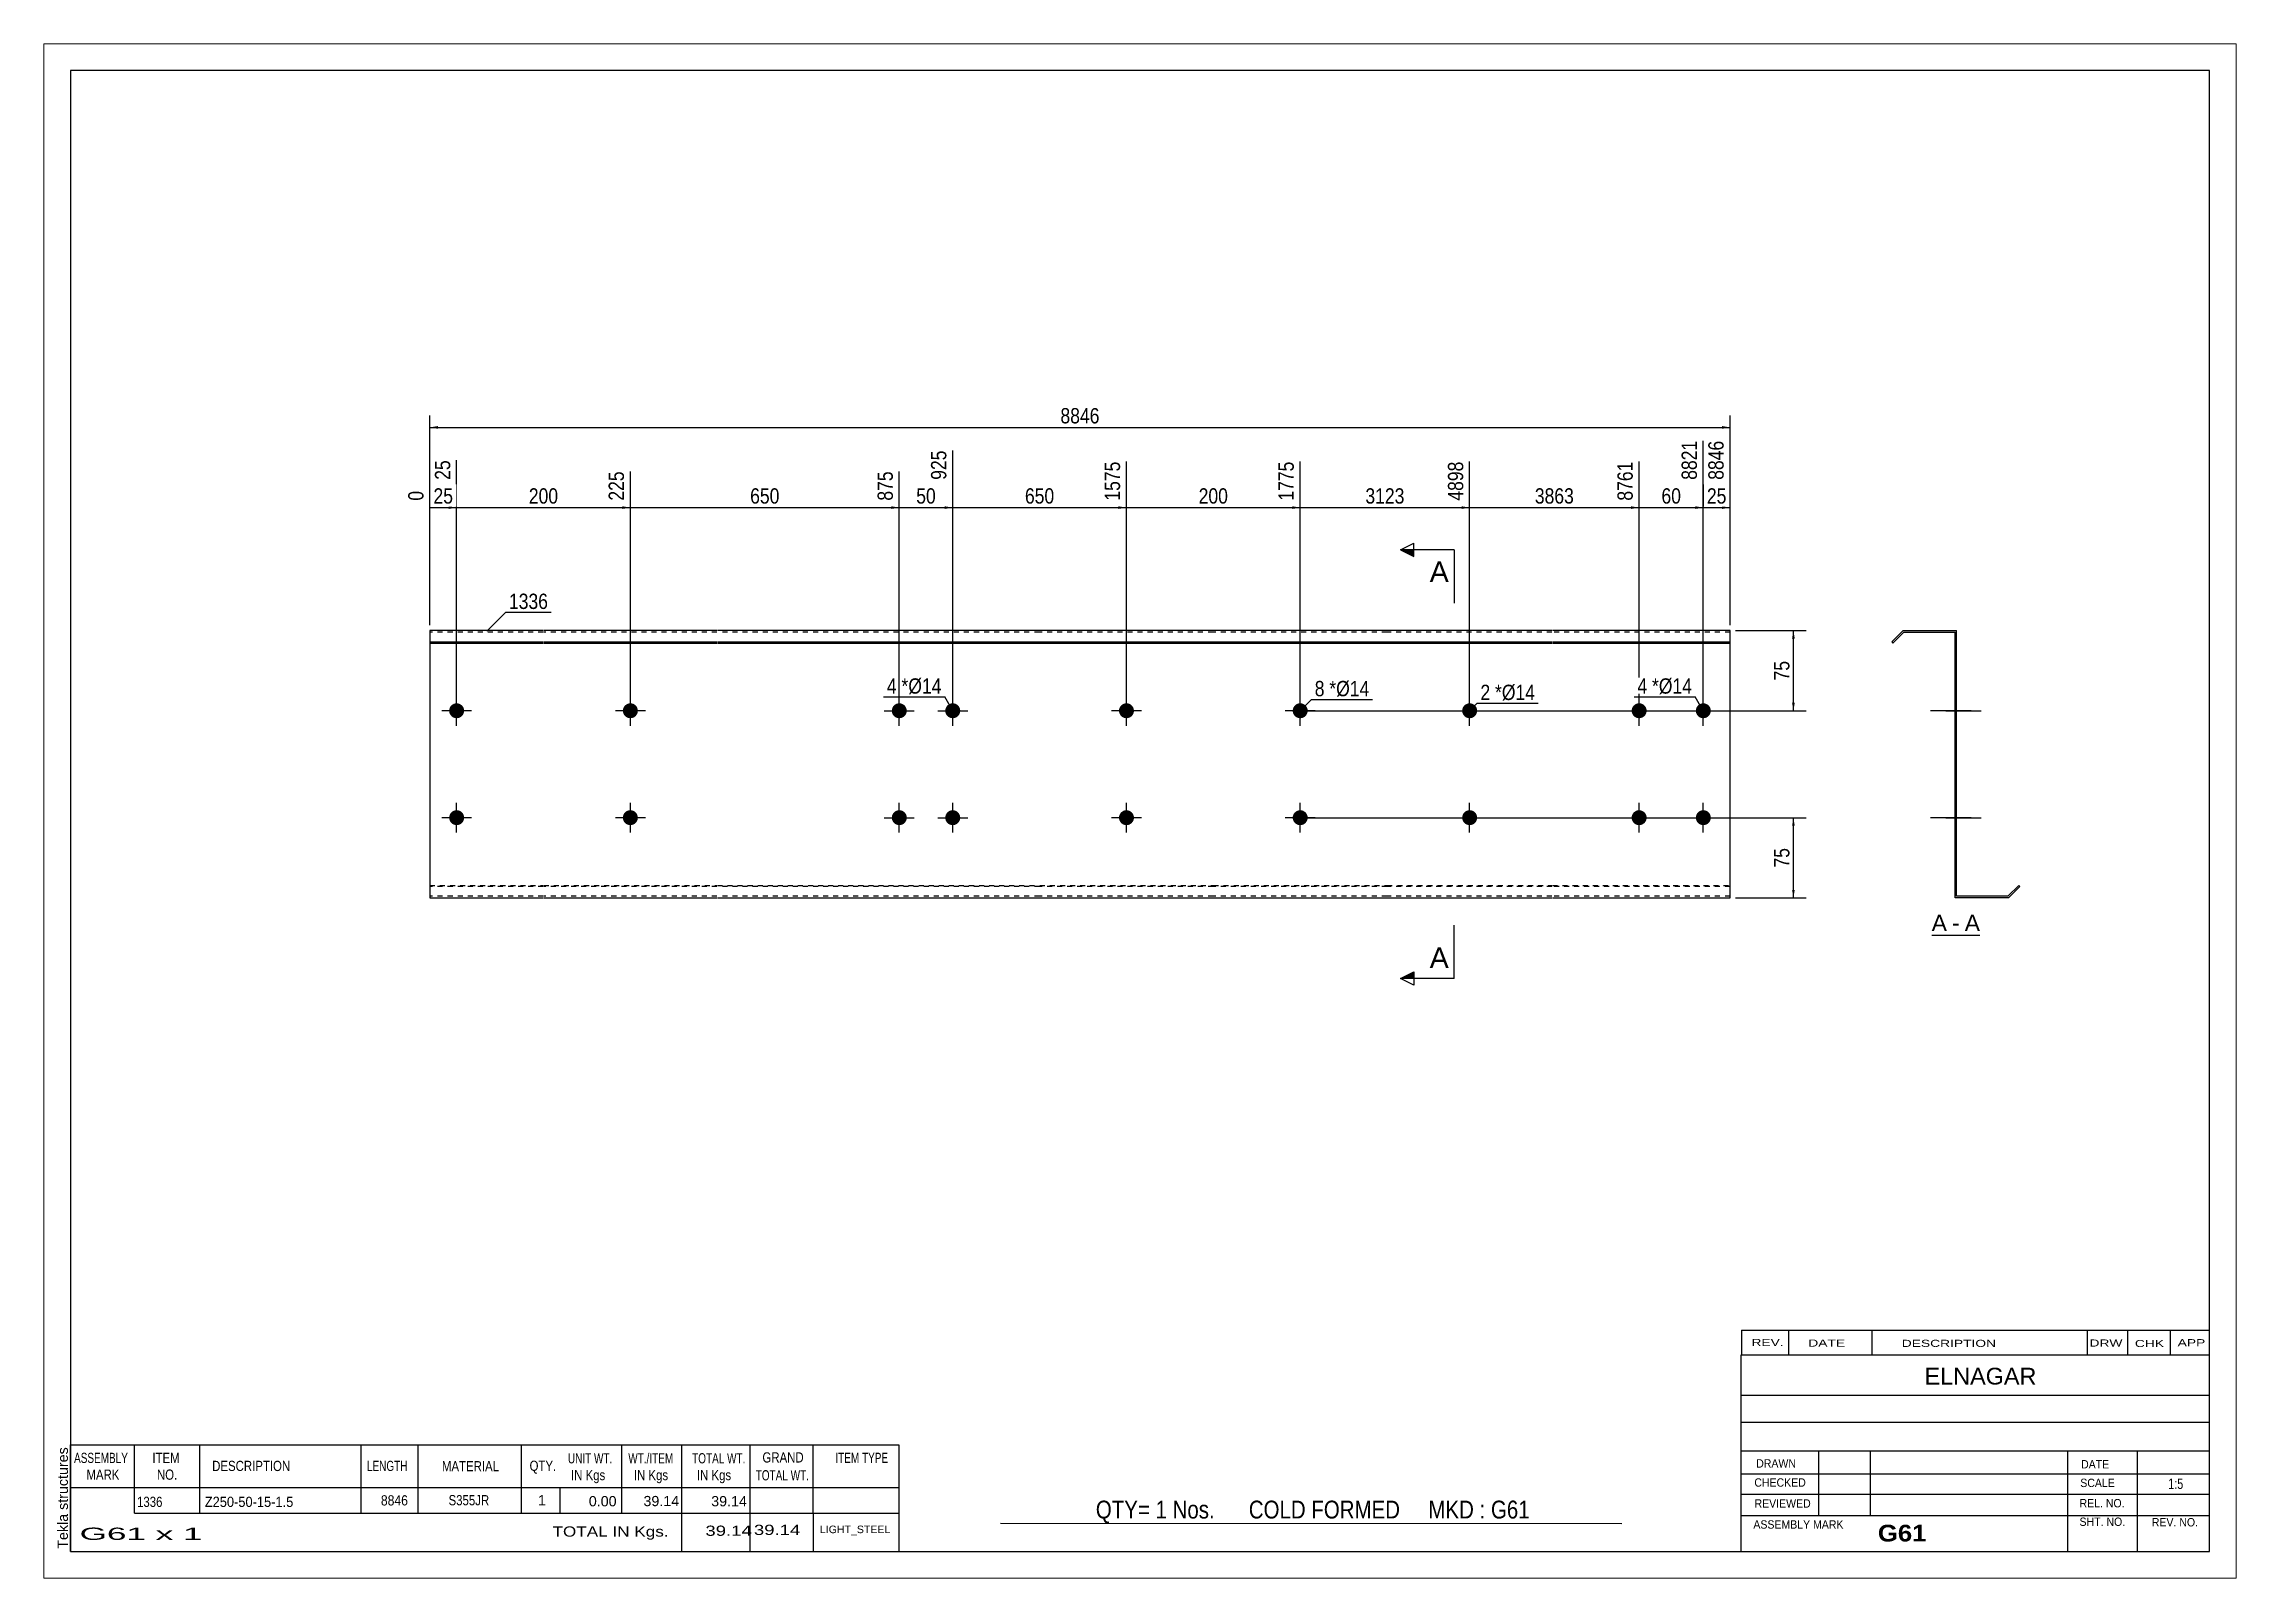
# Paper-space layout 'Layout1' of a CAD drawing. Header units: millimetres. Extents: x 0 to 410, y 0 to 287.
# The model-space entities are those that its viewports show. They can reach past a viewport. Long polylines and large blocks are cut down to what shows.
import ezdxf

# ---------------------------------------------------------------- set-up
doc = ezdxf.new("R2010")
doc.units = ezdxf.units.MM
doc.linetypes.add('DXK_LINE_DOT1', pattern=[1.8814, 0.9407, -0.9407])
doc.layers.add('Viewport layer', color=7, linetype='Continuous', plot=False)
doc.styles.add('Arial', font='ARIAL.TTF', dxfattribs={"height": 0.2})
doc.styles.add('Arial Bold', font='ARIALBD.TTF', dxfattribs={"height": 0.2})
doc.styles.add('Arial Narrow', font='ARIALN.TTF', dxfattribs={"height": 0.2})

# ---------------------------------------------------------------- blocks, each defined once
blk = doc.blocks.new('Unknown-629089753-1610')
at = {"color": 5, "linetype": 'Continuous'}
for p, q in [((332.8, 129.75), (-67.2, 129.75)), ((-67.2, 129.75), (-67.2, -147.25)), ((332.8, -147.25), (332.8, 129.75)), ((-67.2, -147.25), (332.8, -147.25))]:
    blk.add_line(p, q, dxfattribs=at)
at = {"color": 174, "linetype": 'Continuous', "style": 'Arial'}
blk.add_text('Tekla structures', height=1.9102, rotation=90, dxfattribs=at).set_placement((-67.7, -146.75))
blk = doc.blocks.new('Unknown-629089753-12 - 1231')
at = {"color": 7, "linetype": 'Continuous'}
blk.add_line((280.86, -31.95), (289.89, -31.95), dxfattribs=at)
at = {"color": 0, "linetype": 'Continuous'}
blk.add_wipeout([(283.7, -31.2), (283.7, -28), (280.86, -28), (280.86, -31.2)], dxfattribs=at)
blk.add_wipeout([(286.08, -31.2), (286.08, -28), (284.66, -28), (284.66, -31.2)], dxfattribs=at)
at = {"color": 96, "linetype": 'Continuous', "style": 'Arial'}
blk.add_text('A', height=3.06, dxfattribs=at).set_placement((280.86, -31.2))
at = {"color": 0, "linetype": 'Continuous'}
blk.add_wipeout([(289.89, -31.2), (289.89, -28), (287.04, -28), (287.04, -31.2)], dxfattribs=at)
at = {"color": 96, "linetype": 'Continuous', "style": 'Arial'}
for s, p in [('A', (287.04, -31.2)), ('-', (284.66, -31.2))]:
    blk.add_text(s, height=3.06, dxfattribs=at).set_placement(p)
blk = doc.blocks.new('Bolt-629089753-1223 - 1203')
at = {"linetype": 'Continuous'}
for points in [[(36.09, 10, -1), (38.89, 10, -1)], [(128.87, 10, -1), (131.67, 10, -1)]]:
    blk.add_hatch(color=3, dxfattribs=at).paths.add_polyline_path(points)
at = {"color": 3, "linetype": 'Continuous'}
for p, q in [((37.49, 7.2), (37.49, 12.8)), ((130.27, 7.2), (130.27, 12.8)), ((40.29, 10), (34.69, 10)), ((133.07, 10), (127.47, 10))]:
    blk.add_line(p, q, dxfattribs=at)
blk = doc.blocks.new('Part-629089753-1218 - 1203')
at = {"color": 2, "linetype": 'Continuous'}
for p, q in [((0, 25), (0, -25)), ((21.19, 25), (0, 25)), ((53.68, 25), (21.29, 25)), ((113.98, 25), (53.78, 25)), ((146.46, 25), (114.08, 25)), ((178.95, 25), (146.56, 25)), ((209.85, 25), (179.05, 25)), ((243.15, 25), (209.95, 25)), ((243.15, -25), (243.15, 25)), ((0, 22.88), (21.19, 22.88)), ((0, 22.67), (21.19, 22.67)), ((21.29, 22.88), (53.68, 22.88)), ((21.29, 22.67), (53.68, 22.67)), ((53.78, 22.88), (113.98, 22.88)), ((53.78, 22.67), (113.98, 22.67)), ((114.08, 22.88), (146.46, 22.88)), ((114.08, 22.67), (146.46, 22.67)), ((146.56, 22.88), (178.95, 22.88)), ((146.56, 22.67), (178.95, 22.67)), ((179.05, 22.88), (209.85, 22.88)), ((179.05, 22.67), (209.85, 22.67)), ((209.95, 22.88), (243.15, 22.88)), ((209.95, 22.67), (243.15, 22.67)), ((0, -25), (21.19, -25)), ((21.29, -25), (53.68, -25)), ((53.78, -25), (113.98, -25)), ((114.08, -25), (146.46, -25)), ((146.56, -25), (178.95, -25)), ((179.05, -25), (209.85, -25)), ((209.95, -25), (243.15, -25))]:
    blk.add_line(p, q, dxfattribs=at)
at = {"color": 7, "linetype": 'DXK_LINE_DOT1'}
for p, q in [((21.19, 24.7), (0, 24.7)), ((53.68, 24.7), (21.29, 24.7)), ((113.98, 24.7), (53.78, 24.7)), ((146.46, 24.7), (114.08, 24.7)), ((178.95, 24.7), (146.56, 24.7)), ((209.85, 24.7), (179.05, 24.7)), ((243.15, 24.7), (209.95, 24.7)), ((0, -22.67), (21.19, -22.67)), ((21.19, -22.88), (0, -22.88)), ((21.29, -22.67), (53.68, -22.67)), ((53.68, -22.88), (21.29, -22.88)), ((53.78, -22.67), (113.98, -22.67)), ((113.98, -22.88), (53.78, -22.88)), ((114.08, -22.67), (146.46, -22.67)), ((146.46, -22.88), (114.08, -22.88)), ((146.56, -22.67), (178.95, -22.67)), ((178.95, -22.88), (146.56, -22.88)), ((179.05, -22.67), (209.85, -22.67)), ((209.85, -22.88), (179.05, -22.88)), ((209.95, -22.67), (243.15, -22.67)), ((243.15, -22.88), (209.95, -22.88)), ((21.19, -24.7), (0, -24.7)), ((53.68, -24.7), (21.29, -24.7)), ((113.98, -24.7), (53.78, -24.7)), ((146.46, -24.7), (114.08, -24.7)), ((178.95, -24.7), (146.56, -24.7)), ((209.85, -24.7), (179.05, -24.7)), ((243.15, -24.7), (209.95, -24.7))]:
    blk.add_line(p, q, dxfattribs=at)
blk = doc.blocks.new('Bolt-629089753-1219 - 1203')
at = {"linetype": 'Continuous'}
for points in [[(3.6, -10, -1), (6.4, -10, -1)], [(161.36, -10, -1), (164.16, -10, -1)]]:
    blk.add_hatch(color=3, dxfattribs=at).paths.add_polyline_path(points)
at = {"color": 3, "linetype": 'Continuous'}
for p, q in [((5, -12.8), (5, -7.2)), ((162.76, -12.8), (162.76, -7.2)), ((7.8, -10), (2.2, -10)), ((165.56, -10), (159.96, -10))]:
    blk.add_line(p, q, dxfattribs=at)
blk = doc.blocks.new('Bolt-629089753-1220 - 1203')
at = {"linetype": 'Continuous'}
for points in [[(3.6, 10, -1), (6.4, 10, -1)], [(161.36, 10, -1), (164.16, 10, -1)]]:
    blk.add_hatch(color=3, dxfattribs=at).paths.add_polyline_path(points)
at = {"color": 3, "linetype": 'Continuous'}
for p, q in [((5, 7.2), (5, 12.8)), ((162.76, 7.2), (162.76, 12.8)), ((7.8, 10), (2.2, 10)), ((165.56, 10), (159.96, 10))]:
    blk.add_line(p, q, dxfattribs=at)
blk = doc.blocks.new('Bolt-629089753-1221 - 1203')
at = {"linetype": 'Continuous'}
for points in [[(224.75, 10, -1), (227.55, 10, -1)], [(236.75, 10, -1), (239.55, 10, -1)], [(224.75, -10, -1), (227.55, -10, -1)], [(236.75, -10, -1), (239.55, -10, -1)]]:
    blk.add_hatch(color=3, dxfattribs=at).paths.add_polyline_path(points)
at = {"color": 3, "linetype": 'Continuous'}
for p, q in [((226.15, 7.2), (226.15, 12.8)), ((238.15, 7.2), (238.15, 12.8)), ((223.35, 10), (228.95, 10)), ((235.35, 10), (240.95, 10)), ((226.15, -12.8), (226.15, -7.2)), ((238.15, -12.8), (238.15, -7.2)), ((223.35, -10), (228.95, -10)), ((235.35, -10), (240.95, -10))]:
    blk.add_line(p, q, dxfattribs=at)
blk = doc.blocks.new('Bolt-629089753-1222 - 1203')
at = {"linetype": 'Continuous'}
for points in [[(86.38, 10, -1), (89.18, 10, -1)], [(96.38, 10, -1), (99.18, 10, -1)], [(86.38, -10, -1), (89.18, -10, -1)], [(96.38, -10, -1), (99.18, -10, -1)]]:
    blk.add_hatch(color=3, dxfattribs=at).paths.add_polyline_path(points)
at = {"color": 3, "linetype": 'Continuous'}
for p, q in [((87.78, 7.2), (87.78, 12.8)), ((97.78, 7.2), (97.78, 12.8)), ((84.98, 10), (90.58, 10)), ((94.98, 10), (100.58, 10)), ((87.78, -12.8), (87.78, -7.2)), ((97.78, -12.8), (97.78, -7.2)), ((84.98, -10), (90.58, -10)), ((94.98, -10), (100.58, -10))]:
    blk.add_line(p, q, dxfattribs=at)
blk = doc.blocks.new('Bolt-629089753-1224 - 1203')
at = {"linetype": 'Continuous'}
for points in [[(36.09, -10, -1), (38.89, -10, -1)], [(128.87, -10, -1), (131.67, -10, -1)]]:
    blk.add_hatch(color=3, dxfattribs=at).paths.add_polyline_path(points)
at = {"color": 3, "linetype": 'Continuous'}
for p, q in [((37.49, -12.8), (37.49, -7.2)), ((130.27, -12.8), (130.27, -7.2)), ((40.29, -10), (34.69, -10)), ((133.07, -10), (127.47, -10))]:
    blk.add_line(p, q, dxfattribs=at)
blk = doc.blocks.new('Bolt-629089753-1225 - 1203')
at = {"linetype": 'Continuous'}
for points in [[(193.05, 10, -1), (195.85, 10, -1)], [(193.05, -10, -1), (195.85, -10, -1)]]:
    blk.add_hatch(color=3, dxfattribs=at).paths.add_polyline_path(points)
at = {"color": 3, "linetype": 'Continuous'}
for p, q in [((194.45, 7.2), (194.45, 12.8)), ((191.65, 10), (197.25, 10)), ((194.45, -12.8), (194.45, -7.2)), ((191.65, -10), (197.25, -10))]:
    blk.add_line(p, q, dxfattribs=at)
blk = doc.blocks.new('Part-629089753-1233 - 1231')
at = {"color": 2, "linetype": 'Continuous'}
for p, q in [((275.52, 25), (273.4, 22.88)), ((273.61, 22.67), (275.65, 24.7)), ((275.52, 25), (285.52, 25)), ((275.65, 24.7), (285.22, 24.7)), ((285.22, -25), (285.22, 24.7)), ((285.52, -24.7), (285.52, 25)), ((273.4, 22.88), (273.61, 22.67)), ((295.1, -24.7), (297.13, -22.67)), ((295.22, -25), (297.34, -22.88)), ((297.34, -22.88), (297.13, -22.67)), ((295.22, -25), (285.22, -25)), ((295.1, -24.7), (285.52, -24.7))]:
    blk.add_line(p, q, dxfattribs=at)
blk = doc.blocks.new('Bolt-629089753-1234 - 1231')
at = {"linetype": 'Continuous'}
blk.add_hatch(color=3, dxfattribs=at).paths.add_polyline_path([(285.22, -8.6), (285.22, -11.4), (285.52, -11.4), (285.52, -8.6)])
blk.add_hatch(color=3, dxfattribs=at).paths.add_polyline_path([(285.22, -8.6), (285.22, -11.4), (285.52, -11.4), (285.52, -8.6)])
at = {"color": 3, "linetype": 'Continuous'}
for p, q in [((283.52, -10), (290.12, -10)), ((283.52, -10), (290.12, -10)), ((285.22, -8.6), (285.52, -8.6)), ((285.22, -8.6), (285.52, -8.6)), ((285.22, -11.4), (285.52, -11.4)), ((285.22, -11.4), (285.52, -11.4))]:
    blk.add_line(p, q, dxfattribs=at)
blk = doc.blocks.new('Bolt-629089753-1235 - 1231')
at = {"linetype": 'Continuous'}
blk.add_hatch(color=3, dxfattribs=at).paths.add_polyline_path([(285.22, 11.4), (285.22, 8.6), (285.52, 8.6), (285.52, 11.4)])
blk.add_hatch(color=3, dxfattribs=at).paths.add_polyline_path([(285.22, 11.4), (285.22, 8.6), (285.52, 8.6), (285.52, 11.4)])
at = {"color": 3, "linetype": 'Continuous'}
for p, q in [((283.52, 10), (290.12, 10)), ((283.52, 10), (290.12, 10)), ((285.22, 11.4), (285.52, 11.4)), ((285.22, 11.4), (285.52, 11.4)), ((285.22, 8.6), (285.52, 8.6)), ((285.22, 8.6), (285.52, 8.6))]:
    blk.add_line(p, q, dxfattribs=at)
blk = doc.blocks.new('Bolt-629089753-1236 - 1231')
at = {"linetype": 'Continuous'}
for points in [[(285.22, 11.4), (285.22, 8.6), (285.52, 8.6), (285.52, 11.4)], [(285.22, 11.4), (285.22, 8.6), (285.52, 8.6), (285.52, 11.4)], [(285.22, -8.6), (285.22, -11.4), (285.52, -11.4), (285.52, -8.6)], [(285.22, -8.6), (285.22, -11.4), (285.52, -11.4), (285.52, -8.6)]]:
    blk.add_hatch(color=3, dxfattribs=at).paths.add_polyline_path(points)
at = {"color": 3, "linetype": 'Continuous'}
for p, q in [((288.12, 10), (281.52, 10)), ((288.12, 10), (281.52, 10)), ((285.52, 11.4), (285.22, 11.4)), ((285.52, 11.4), (285.22, 11.4)), ((285.52, 8.6), (285.22, 8.6)), ((285.52, 8.6), (285.22, 8.6)), ((288.12, -10), (281.52, -10)), ((288.12, -10), (281.52, -10)), ((285.52, -8.6), (285.22, -8.6)), ((285.52, -8.6), (285.22, -8.6)), ((285.52, -11.4), (285.22, -11.4)), ((285.52, -11.4), (285.22, -11.4))]:
    blk.add_line(p, q, dxfattribs=at)
blk = doc.blocks.new('Bolt-629089753-1237 - 1231')
at = {"linetype": 'Continuous'}
for points in [[(285.22, 11.4), (285.22, 8.6), (285.52, 8.6), (285.52, 11.4)], [(285.22, 11.4), (285.22, 8.6), (285.52, 8.6), (285.52, 11.4)], [(285.22, -8.6), (285.22, -11.4), (285.52, -11.4), (285.52, -8.6)], [(285.22, -8.6), (285.22, -11.4), (285.52, -11.4), (285.52, -8.6)]]:
    blk.add_hatch(color=3, dxfattribs=at).paths.add_polyline_path(points)
at = {"color": 3, "linetype": 'Continuous'}
for p, q in [((288.22, 10), (280.62, 10)), ((288.22, 10), (280.62, 10)), ((285.52, 11.4), (285.22, 11.4)), ((285.52, 11.4), (285.22, 11.4)), ((285.52, 8.6), (285.22, 8.6)), ((285.52, 8.6), (285.22, 8.6)), ((288.22, -10), (280.62, -10)), ((288.22, -10), (280.62, -10)), ((285.52, -8.6), (285.22, -8.6)), ((285.52, -8.6), (285.22, -8.6)), ((285.52, -11.4), (285.22, -11.4)), ((285.52, -11.4), (285.22, -11.4))]:
    blk.add_line(p, q, dxfattribs=at)
blk = doc.blocks.new('Bolt-629089753-1238 - 1231')
at = {"linetype": 'Continuous'}
blk.add_hatch(color=3, dxfattribs=at).paths.add_polyline_path([(285.22, 11.4), (285.22, 8.6), (285.52, 8.6), (285.52, 11.4)])
blk.add_hatch(color=3, dxfattribs=at).paths.add_polyline_path([(285.22, 11.4), (285.22, 8.6), (285.52, 8.6), (285.52, 11.4)])
at = {"color": 3, "linetype": 'Continuous'}
for p, q in [((283.52, 10), (290.12, 10)), ((283.52, 10), (290.12, 10)), ((285.22, 11.4), (285.52, 11.4)), ((285.22, 11.4), (285.52, 11.4)), ((285.22, 8.6), (285.52, 8.6)), ((285.22, 8.6), (285.52, 8.6))]:
    blk.add_line(p, q, dxfattribs=at)
blk = doc.blocks.new('Bolt-629089753-1239 - 1231')
at = {"linetype": 'Continuous'}
blk.add_hatch(color=3, dxfattribs=at).paths.add_polyline_path([(285.22, -8.6), (285.22, -11.4), (285.52, -11.4), (285.52, -8.6)])
blk.add_hatch(color=3, dxfattribs=at).paths.add_polyline_path([(285.22, -8.6), (285.22, -11.4), (285.52, -11.4), (285.52, -8.6)])
at = {"color": 3, "linetype": 'Continuous'}
for p, q in [((283.52, -10), (290.12, -10)), ((283.52, -10), (290.12, -10)), ((285.22, -8.6), (285.52, -8.6)), ((285.22, -8.6), (285.52, -8.6)), ((285.22, -11.4), (285.52, -11.4)), ((285.22, -11.4), (285.52, -11.4))]:
    blk.add_line(p, q, dxfattribs=at)
blk = doc.blocks.new('Bolt-629089753-1240 - 1231')
at = {"linetype": 'Continuous'}
for points in [[(285.22, 11.4), (285.22, 8.6), (285.52, 8.6), (285.52, 11.4)], [(285.22, -8.6), (285.22, -11.4), (285.52, -11.4), (285.52, -8.6)]]:
    blk.add_hatch(color=3, dxfattribs=at).paths.add_polyline_path(points)
at = {"color": 3, "linetype": 'Continuous'}
for p, q in [((285.52, 10), (281.22, 10)), ((285.52, 11.4), (285.22, 11.4)), ((285.52, 8.6), (285.22, 8.6)), ((285.52, -10), (281.22, -10)), ((285.52, -8.6), (285.22, -8.6)), ((285.52, -11.4), (285.22, -11.4))]:
    blk.add_line(p, q, dxfattribs=at)
blk = doc.blocks.new('StraightDimension-629089753-1256 - 1203')
at = {"linetype": 'Continuous'}
blk.add_hatch(color=7, dxfattribs=at).paths.add_polyline_path([(128.77, 48.25), (130.27, 48), (128.77, 47.75)])
at = {"color": 7, "linetype": 'Continuous'}
for p, q in [((97.78, 11), (97.78, 58.68)), ((130.27, 11), (130.27, 56.61)), ((97.78, 48), (130.27, 48))]:
    blk.add_line(p, q, dxfattribs=at)
at = {"color": 0, "linetype": 'Continuous'}
blk.add_wipeout([(129.67, 57.21), (125.47, 57.21), (125.47, 48.7), (129.67, 48.7)], dxfattribs=at)
at = {"color": 0}
blk.add_wipeout([(117.37, 48.15), (117.37, 52.35), (110.68, 52.35), (110.68, 48.15)], dxfattribs=at)
at = {"color": 3, "linetype": 'Continuous', "style": 'Arial Narrow'}
blk.add_text('1575', height=2.863, rotation=90.0002, dxfattribs=at).set_placement((129.07, 49.3))
at = {"color": 3, "style": 'Arial Narrow'}
blk.add_text('650', height=2.863, dxfattribs=at).set_placement((111.28, 48.75))
blk = doc.blocks.new('StraightDimension-629089753-1251 - 1203')
at = {"linetype": 'Continuous'}
blk.add_hatch(color=7, dxfattribs=at).paths.add_polyline_path([(241.65, 48.25), (243.15, 48), (241.65, 47.75)])
at = {"color": 7, "linetype": 'Continuous'}
for p, q in [((238.15, 11), (238.15, 60.51)), ((243.15, 26), (243.15, 60.51)), ((238.15, 48), (243.15, 48))]:
    blk.add_line(p, q, dxfattribs=at)
at = {"color": 0}
blk.add_wipeout([(243.07, 48.15), (243.07, 52.35), (238.22, 52.35), (238.22, 48.15)], dxfattribs=at)
at = {"color": 0, "linetype": 'Continuous'}
blk.add_wipeout([(242.55, 61.11), (238.35, 61.11), (238.35, 52.6), (242.55, 52.6)], dxfattribs=at)
at = {"color": 3, "linetype": 'Continuous', "style": 'Arial Narrow'}
blk.add_text('8846', height=2.863, rotation=90.0002, dxfattribs=at).set_placement((241.95, 53.2))
at = {"color": 3, "style": 'Arial Narrow'}
blk.add_text('25', height=2.863, dxfattribs=at).set_placement((238.82, 48.75))
blk = doc.blocks.new('StraightDimension-629089753-1252 - 1203')
at = {"linetype": 'Continuous'}
blk.add_hatch(color=7, dxfattribs=at).paths.add_polyline_path([(236.65, 48.25), (238.15, 48), (236.65, 47.75)])
at = {"color": 7, "linetype": 'Continuous'}
for p, q in [((238.15, 11), (238.15, 60.51)), ((226.15, 11), (226.15, 56.61)), ((226.15, 48), (238.15, 48))]:
    blk.add_line(p, q, dxfattribs=at)
at = {"color": 0}
blk.add_wipeout([(234.57, 48.15), (234.57, 52.35), (229.72, 52.35), (229.72, 48.15)], dxfattribs=at)
at = {"color": 0, "linetype": 'Continuous'}
blk.add_wipeout([(237.55, 61.11), (233.35, 61.11), (233.35, 52.6), (237.55, 52.6)], dxfattribs=at)
at = {"color": 3, "linetype": 'Continuous', "style": 'Arial Narrow'}
blk.add_text('8821', height=2.863, rotation=90.0002, dxfattribs=at).set_placement((236.95, 53.2))
at = {"color": 3, "style": 'Arial Narrow'}
blk.add_text('60', height=2.863, dxfattribs=at).set_placement((230.32, 48.75))
blk = doc.blocks.new('StraightDimension-629089753-1253 - 1203')
at = {"linetype": 'Continuous'}
blk.add_hatch(color=7, dxfattribs=at).paths.add_polyline_path([(224.65, 48.25), (226.15, 48), (224.65, 47.75)])
at = {"color": 7, "linetype": 'Continuous'}
for p, q in [((194.45, 11), (194.45, 56.61)), ((226.15, 11), (226.15, 56.61)), ((194.45, 48), (226.15, 48))]:
    blk.add_line(p, q, dxfattribs=at)
at = {"color": 0, "linetype": 'Continuous'}
blk.add_wipeout([(225.55, 57.21), (221.35, 57.21), (221.35, 48.7), (225.55, 48.7)], dxfattribs=at)
at = {"color": 0}
blk.add_wipeout([(214.55, 48.15), (214.55, 52.35), (206.04, 52.35), (206.04, 48.15)], dxfattribs=at)
at = {"color": 3, "linetype": 'Continuous', "style": 'Arial Narrow'}
blk.add_text('8761', height=2.863, rotation=90.0002, dxfattribs=at).set_placement((224.95, 49.3))
at = {"color": 3, "style": 'Arial Narrow'}
blk.add_text('3863', height=2.863, dxfattribs=at).set_placement((206.64, 48.75))
blk = doc.blocks.new('StraightDimension-629089753-1254 - 1203')
at = {"linetype": 'Continuous'}
blk.add_hatch(color=7, dxfattribs=at).paths.add_polyline_path([(192.95, 48.25), (194.45, 48), (192.95, 47.75)])
at = {"color": 7, "linetype": 'Continuous'}
for p, q in [((162.76, 11), (162.76, 56.61)), ((194.45, 11), (194.45, 56.61)), ((162.76, 48), (194.45, 48))]:
    blk.add_line(p, q, dxfattribs=at)
at = {"color": 0, "linetype": 'Continuous'}
blk.add_wipeout([(193.85, 57.21), (189.65, 57.21), (189.65, 48.7), (193.85, 48.7)], dxfattribs=at)
at = {"color": 0}
blk.add_wipeout([(182.86, 48.15), (182.86, 52.35), (174.35, 52.35), (174.35, 48.15)], dxfattribs=at)
at = {"color": 3, "linetype": 'Continuous', "style": 'Arial Narrow'}
blk.add_text('4898', height=2.863, rotation=90.0002, dxfattribs=at).set_placement((193.25, 49.3))
at = {"color": 3, "style": 'Arial Narrow'}
blk.add_text('3123', height=2.863, dxfattribs=at).set_placement((174.95, 48.75))
blk = doc.blocks.new('StraightDimension-629089753-1255 - 1203')
at = {"linetype": 'Continuous'}
blk.add_hatch(color=7, dxfattribs=at).paths.add_polyline_path([(161.26, 48.25), (162.76, 48), (161.26, 47.75)])
at = {"color": 7, "linetype": 'Continuous'}
for p, q in [((130.27, 11), (130.27, 56.61)), ((162.76, 11), (162.76, 56.61)), ((130.27, 48), (162.76, 48))]:
    blk.add_line(p, q, dxfattribs=at)
at = {"color": 0, "linetype": 'Continuous'}
blk.add_wipeout([(162.16, 57.21), (157.96, 57.21), (157.96, 48.7), (162.16, 48.7)], dxfattribs=at)
at = {"color": 0}
blk.add_wipeout([(149.86, 48.15), (149.86, 52.35), (143.17, 52.35), (143.17, 48.15)], dxfattribs=at)
at = {"color": 3, "linetype": 'Continuous', "style": 'Arial Narrow'}
blk.add_text('1775', height=2.863, rotation=90.0002, dxfattribs=at).set_placement((161.56, 49.3))
at = {"color": 3, "style": 'Arial Narrow'}
blk.add_text('200', height=2.863, dxfattribs=at).set_placement((143.77, 48.75))
blk = doc.blocks.new('StraightDimension-629089753-1314 - 1203')
at = {"linetype": 'Continuous'}
for points in [[(1.5, 62.75), (0, 63), (1.5, 63.25)], [(241.65, 63.25), (243.15, 63), (241.65, 62.75)]]:
    blk.add_hatch(color=7, dxfattribs=at).paths.add_polyline_path(points)
at = {"color": 7, "linetype": 'Continuous'}
for p, q in [((0, 26), (0, 65.25)), ((0, 63), (243.15, 63)), ((243.15, 26), (243.15, 65.25))]:
    blk.add_line(p, q, dxfattribs=at)
at = {"color": 0}
blk.add_wipeout([(125.83, 63.15), (125.83, 67.35), (117.32, 67.35), (117.32, 63.15)], dxfattribs=at)
at = {"color": 3, "style": 'Arial Narrow'}
blk.add_text('8846', height=2.863, dxfattribs=at).set_placement((117.92, 63.75))
blk = doc.blocks.new('StraightDimension-629089753-1257 - 1203')
at = {"linetype": 'Continuous'}
blk.add_hatch(color=7, dxfattribs=at).paths.add_polyline_path([(96.28, 48.25), (97.78, 48), (96.28, 47.75)])
at = {"color": 7, "linetype": 'Continuous'}
for p, q in [((97.78, 11), (97.78, 58.68)), ((87.78, 11), (87.78, 54.78)), ((87.78, 48), (97.78, 48))]:
    blk.add_line(p, q, dxfattribs=at)
at = {"color": 0}
blk.add_wipeout([(95.21, 48.15), (95.21, 52.35), (90.35, 52.35), (90.35, 48.15)], dxfattribs=at)
at = {"color": 0, "linetype": 'Continuous'}
blk.add_wipeout([(97.18, 59.28), (92.98, 59.28), (92.98, 52.6), (97.18, 52.6)], dxfattribs=at)
at = {"color": 3, "linetype": 'Continuous', "style": 'Arial Narrow'}
blk.add_text('925', height=2.863, rotation=90.0002, dxfattribs=at).set_placement((96.58, 53.2))
at = {"color": 3, "style": 'Arial Narrow'}
blk.add_text('50', height=2.863, dxfattribs=at).set_placement((90.95, 48.75))
blk = doc.blocks.new('StraightDimension-629089753-1258 - 1203')
at = {"linetype": 'Continuous'}
blk.add_hatch(color=7, dxfattribs=at).paths.add_polyline_path([(86.28, 48.25), (87.78, 48), (86.28, 47.75)])
at = {"color": 7, "linetype": 'Continuous'}
for p, q in [((37.49, 11), (37.49, 54.78)), ((87.78, 11), (87.78, 54.78)), ((37.49, 48), (87.78, 48))]:
    blk.add_line(p, q, dxfattribs=at)
at = {"color": 0, "linetype": 'Continuous'}
blk.add_wipeout([(87.18, 55.38), (82.98, 55.38), (82.98, 48.7), (87.18, 48.7)], dxfattribs=at)
at = {"color": 0}
blk.add_wipeout([(65.98, 48.15), (65.98, 52.35), (59.29, 52.35), (59.29, 48.15)], dxfattribs=at)
at = {"color": 3, "linetype": 'Continuous', "style": 'Arial Narrow'}
blk.add_text('875', height=2.863, rotation=90.0002, dxfattribs=at).set_placement((86.58, 49.3))
at = {"color": 3, "style": 'Arial Narrow'}
blk.add_text('650', height=2.863, dxfattribs=at).set_placement((59.89, 48.75))
blk = doc.blocks.new('StraightDimension-629089753-1259 - 1203')
at = {"linetype": 'Continuous'}
blk.add_hatch(color=7, dxfattribs=at).paths.add_polyline_path([(35.99, 48.25), (37.49, 48), (35.99, 47.75)])
at = {"color": 7, "linetype": 'Continuous'}
for p, q in [((5, 11), (5, 56.86)), ((37.49, 11), (37.49, 54.78)), ((5, 48), (37.49, 48))]:
    blk.add_line(p, q, dxfattribs=at)
at = {"color": 0, "linetype": 'Continuous'}
blk.add_wipeout([(36.89, 55.38), (32.69, 55.38), (32.69, 48.7), (36.89, 48.7)], dxfattribs=at)
at = {"color": 0}
blk.add_wipeout([(24.59, 48.15), (24.59, 52.35), (17.9, 52.35), (17.9, 48.15)], dxfattribs=at)
at = {"color": 3, "linetype": 'Continuous', "style": 'Arial Narrow'}
blk.add_text('225', height=2.863, rotation=90.0002, dxfattribs=at).set_placement((36.29, 49.3))
at = {"color": 3, "style": 'Arial Narrow'}
blk.add_text('200', height=2.863, dxfattribs=at).set_placement((18.5, 48.75))
blk = doc.blocks.new('StraightDimension-629089753-1260 - 1203')
at = {"linetype": 'Continuous'}
blk.add_hatch(color=7, dxfattribs=at).paths.add_polyline_path([(3.5, 48.25), (5, 48), (3.5, 47.75)])
at = {"color": 7, "linetype": 'Continuous'}
for p, q in [((5, 11), (5, 56.86)), ((0, 26), (0, 51.13)), ((0, 48), (5, 48))]:
    blk.add_line(p, q, dxfattribs=at)
at = {"color": 0}
blk.add_wipeout([(4.93, 48.15), (4.93, 52.35), (0.07, 52.35), (0.07, 48.15)], dxfattribs=at)
at = {"color": 0, "linetype": 'Continuous'}
blk.add_wipeout([(4.4, 57.46), (0.2, 57.46), (0.2, 52.6), (4.4, 52.6)], dxfattribs=at)
blk.add_wipeout([(-0.6, 51.73), (-4.8, 51.73), (-4.8, 48.7), (-0.6, 48.7)], dxfattribs=at)
at = {"color": 3, "linetype": 'Continuous', "style": 'Arial Narrow'}
for s, height, p in [('25', 2.863, (3.8, 53.2)), ('0', 2.86, (-1.2, 49.3))]:
    blk.add_text(s, height=height, rotation=90.0002, dxfattribs=at).set_placement(p)
at = {"color": 3, "style": 'Arial Narrow'}
blk.add_text('25', height=2.863, dxfattribs=at).set_placement((0.67, 48.75))
blk = doc.blocks.new('StraightDimension-629089753-1300 - 1203')
at = {"linetype": 'Continuous'}
for points in [[(254.75, 23.5), (255, 25), (255.25, 23.5)], [(255.25, 11.5), (255, 10), (254.75, 11.5)]]:
    blk.add_hatch(color=7, dxfattribs=at).paths.add_polyline_path(points)
at = {"color": 7, "linetype": 'Continuous'}
for p, q in [((244.15, 25), (257.4, 25)), ((255, 10), (255, 25)), ((163.76, 10), (257.4, 10))]:
    blk.add_line(p, q, dxfattribs=at)
at = {"color": 0}
blk.add_wipeout([(254.85, 19.93), (250.65, 19.93), (250.65, 15.07), (254.85, 15.07)], dxfattribs=at)
at = {"color": 3, "style": 'Arial Narrow'}
blk.add_text('75', height=2.863, rotation=90.0002, dxfattribs=at).set_placement((254.25, 15.67))
blk = doc.blocks.new('StraightDimension-629089753-1307 - 1203')
at = {"linetype": 'Continuous'}
for points in [[(254.75, -11.5), (255, -10), (255.25, -11.5)], [(255.25, -23.5), (255, -25), (254.75, -23.5)]]:
    blk.add_hatch(color=7, dxfattribs=at).paths.add_polyline_path(points)
at = {"color": 7, "linetype": 'Continuous'}
for p, q in [((163.76, -10), (257.4, -10)), ((255, -25), (255, -10)), ((244.15, -25), (257.4, -25))]:
    blk.add_line(p, q, dxfattribs=at)
at = {"color": 0}
blk.add_wipeout([(254.85, -15.07), (250.65, -15.07), (250.65, -19.93), (254.85, -19.93)], dxfattribs=at)
at = {"color": 3, "style": 'Arial Narrow'}
blk.add_text('75', height=2.863, rotation=90.0002, dxfattribs=at).set_placement((254.25, -19.33))
blk = doc.blocks.new('CBS_BOM-629089753-1634')
at = {"color": 7, "linetype": 'Continuous'}
for p, q in [((-67.23, -135.28), (-67.23, -127.28)), ((-67.23, -127.28), (87.69, -127.28)), ((-55.23, -135.28), (-55.23, -127.28)), ((-43.04, -135.28), (-43.04, -127.28)), ((-12.88, -135.28), (-12.88, -127.28)), ((-2.2, -135.28), (-2.2, -127.28)), ((17.12, -135.28), (17.12, -127.28)), ((35.92, -135.28), (35.92, -127.28)), ((47.13, -135.28), (47.13, -127.28)), ((59.92, -135.28), (59.92, -127.28)), ((71.67, -135.28), (71.67, -127.28)), ((87.69, -127.29), (87.69, -135.27)), ((-67.23, -135.28), (87.69, -135.28)), ((-67.23, -140.08), (-67.23, -135.28)), ((-55.23, -140.08), (-55.23, -135.28)), ((-43.04, -140.08), (-43.04, -135.28)), ((-12.88, -140.08), (-12.88, -135.28)), ((-2.2, -140.08), (-2.2, -135.28)), ((17.12, -140.08), (17.12, -135.28)), ((24.38, -140.08), (24.38, -135.28)), ((35.92, -140.08), (35.92, -135.28)), ((47.13, -140.08), (47.13, -135.28)), ((59.92, -140.08), (59.92, -135.28)), ((71.69, -140.08), (71.69, -135.28)), ((87.69, -135.28), (87.69, -140.08)), ((-67.23, -147.28), (-67.23, -140.1)), ((-55.23, -140.08), (87.69, -140.08)), ((47.13, -147.28), (47.13, -140.1)), ((59.92, -147.28), (59.92, -140.1)), ((71.73, -147.28), (71.73, -140.1)), ((87.69, -140.08), (87.69, -147.28)), ((-67.23, -147.28), (87.69, -147.28))]:
    blk.add_line(p, q, dxfattribs=at)
at = {"color": 3, "linetype": 'Continuous', "style": 'Arial'}
for s, height, width, p in [('ASSEMBLY', 1.91, 0.7, (-66.55, -130.71)), ('ITEM', 1.91, 0.8, (-51.9, -130.71)), ('DESCRIPTION', 1.9102, 0.8, (-40.72, -132.21)), ('LENGTH', 1.91, 0.7, (-11.77, -132.21)), ('MATERIAL', 1.91, 0.8, (2.25, -132.26)), ('QTY.', 1.91, 0.8, (18.64, -132.18)), ('UNIT WT.', 1.91, 0.7, (25.81, -130.78)), ('WT./ITEM', 1.91, 0.7, (37.1, -130.78)), ('TOTAL WT.', 1.91, 0.7, (49.04, -130.78)), ('GRAND', 1.91, 0.8, (62.19, -130.62)), ('ITEM TYPE', 1.91, 0.7, (75.83, -130.7)), ('MARK', 1.91, 0.8, (-64.23, -133.84)), ('NO.', 1.91, 0.8, (-51.05, -133.84)), ('IN Kgs', 1.91, 0.8, (26.39, -133.92)), ('IN Kgs', 1.91, 0.8, (38.14, -133.92)), ('IN Kgs', 1.91, 0.8, (49.93, -133.92)), ('TOTAL WT.', 1.91, 0.7, (60.93, -133.96))]:
    blk.add_text(s, height=height, dxfattribs=dict(at, width=width)).set_placement(p)
at = {"color": 7, "linetype": 'Continuous', "style": 'Arial'}
for s, height, width, p in [('1336', 1.91, 0.8, (-54.77, -138.93)), ('Z250-50-15-1.5', 1.9102, 0.9, (-42.1, -138.93)), ('8846', 1.91, 0.85, (-9.16, -138.65)), ('S355JR', 1.91, 0.8, (3.49, -138.62))]:
    blk.add_text(s, height=height, dxfattribs=dict(at, width=width)).set_placement(p)
for s, p in [('1', (20.21, -138.62)), ('0.00', (29.72, -138.81)), ('39.14', (39.94, -138.78)), ('39.14', (52.61, -138.81))]:
    blk.add_text(s, height=1.91, dxfattribs=at).set_placement(p)
at = {"color": 6, "linetype": 'Continuous', "style": 'Arial'}
for s, height, width, p in [('G61 x 1', 2.292, 2.05, (-65.51, -145.09)), ('TOTAL IN Kgs.', 1.9102, 1.2, (22.93, -144.48)), ('39.14', 1.91, 1.3, (51.52, -144.33)), ('39.14', 1.91, 1.3, (60.59, -144.17))]:
    blk.add_text(s, height=height, dxfattribs=dict(at, width=width)).set_placement(p)
blk.add_text('LIGHT_STEEL', height=1.4135, dxfattribs=at).set_placement((72.94, -143.83))
blk = doc.blocks.new('CBS_CALLOFF-629089753-1635')
at = {"color": 7, "linetype": 'Continuous'}
blk.add_line((106.68, -141.98), (222.91, -142), dxfattribs=at)
at = {"color": 3, "linetype": 'Continuous', "style": 'Arial Narrow'}
blk.add_text('QTY= 1 Nos.      COLD FORMED     MKD : G61', height=3.3405, dxfattribs=at).set_placement((124.54, -141.09))
blk = doc.blocks.new('CBS_NAME_BLOG-629089753-1636')
at = {"color": 7, "linetype": 'Continuous'}
for p, q in [((245.21, -110.5), (332.73, -110.5)), ((245.21, -147.21), (245.21, -110.5)), ((245.21, -118.04), (332.73, -118.04)), ((245.28, -123.09), (332.8, -123.09)), ((245.21, -128.46), (332.73, -128.46)), ((259.73, -140.57), (259.73, -128.47)), ((269.42, -140.54), (269.42, -128.47)), ((306.33, -147.21), (306.33, -128.48)), ((319.38, -147.21), (319.38, -128.47)), ((245.22, -132.76), (332.8, -132.74)), ((245.21, -136.51), (332.73, -136.51)), ((245.21, -140.55), (332.73, -140.55)), ((245.21, -147.25), (332.8, -147.25))]:
    blk.add_line(p, q, dxfattribs=at)
at = {"color": 3, "linetype": 'Continuous', "style": 'Arial'}
blk.add_text('ELNAGAR', height=3.133, dxfattribs=at).set_placement((279.53, -116.03))
at = {"color": 3, "linetype": 'Continuous'}
for s, height, style, width, p in [('DRAWN', 1.566, 'Arial', 0.9, (248.04, -131.57)), ('DATE', 1.566, 'Arial', 0.9, (308.8, -131.73)), ('CHECKED', 1.566, 'Arial', 0.9, (247.69, -135.14)), ('SCALE', 1.566, 'Arial', 0.9, (308.65, -135.21)), ('1:5', 1.957, 'Arial Narrow', 0.9, (325.1, -135.57)), ('REVIEWED', 1.566, 'Arial', 0.9, (247.73, -139.06)), ('REL. NO.', 1.566, 'Arial', 0.9, (308.51, -139.01)), ('ASSEMBLY MARK', 1.5663, 'Arial', 0.9, (247.51, -142.99)), ('G61', 3.131, 'Arial Bold', 1.1, (270.79, -145.39)), ('SHT. NO.', 1.566, 'Arial', 0.9, (308.51, -142.48)), ('REV. NO.', 1.566, 'Arial', 0.9, (322.03, -142.57))]:
    blk.add_text(s, height=height, dxfattribs=dict(at, style=style, width=width)).set_placement(p)
blk = doc.blocks.new('CBS_REVISION-629089753-1637')
at = {"color": 7, "linetype": 'Continuous'}
for p, q in [((245.29, -105.87), (332.79, -105.87)), ((245.29, -105.87), (245.29, -110.5)), ((254.09, -105.87), (254.09, -110.5)), ((269.68, -105.87), (269.68, -110.44)), ((309.94, -105.87), (309.94, -110.5)), ((317.48, -105.87), (317.48, -110.5)), ((325.43, -105.87), (325.43, -110.5)), ((245.29, -110.5), (332.79, -110.5))]:
    blk.add_line(p, q, dxfattribs=at)
at = {"color": 7, "style": 'Arial Narrow', "width": 1.7}
for s, height, p in [('REV.', 1.326, (247.15, -108.82)), ('DATE', 1.326, (257.78, -108.94)), ('DESCRIPTION', 1.3257, (275.26, -108.99)), ('DRW', 1.326, (310.37, -108.93)), ('CHK', 1.326, (318.86, -109.02)), ('APP', 1.326, (326.86, -108.87))]:
    blk.add_text(s, height=height, dxfattribs=at).set_placement(p)
blk = doc.blocks.new('Mark-629089753-1336 - 1203')
at = {"color": 0}
blk.add_wipeout([(87.29, 13.2), (87.29, 16.2), (85.46, 16.2), (85.46, 13.2)], dxfattribs=at)
blk.add_wipeout([(87.29, 13.2), (87.29, 16.2), (85.46, 16.2), (85.46, 13.2)], dxfattribs=at)
blk.add_wipeout([(89.47, 13.2), (89.47, 16.2), (88.19, 16.2), (88.19, 13.2)], dxfattribs=at)
blk.add_wipeout([(89.47, 13.2), (89.47, 16.2), (88.19, 16.2), (88.19, 13.2)], dxfattribs=at)
at = {"color": 3, "style": 'Arial Narrow'}
blk.add_text('4', height=2.86, dxfattribs=at).set_placement((85.46, 13.2))
at = {"color": 0}
blk.add_wipeout([(95.68, 13.2), (95.68, 16.2), (89.47, 16.2), (89.47, 13.2)], dxfattribs=at)
blk.add_wipeout([(95.68, 13.2), (95.68, 16.2), (89.47, 16.2), (89.47, 13.2)], dxfattribs=at)
at = {"color": 7, "linetype": 'Continuous'}
for p in [(84.86, 12.6), (97.78, 10)]:
    blk.add_line(p, (96.28, 12.6), dxfattribs=at)
at = {"color": 3, "style": 'Arial Narrow'}
for s, height, p in [('*', 2.86, (88.19, 13.2)), ('Ø14', 2.863, (89.47, 13.2))]:
    blk.add_text(s, height=height, dxfattribs=at).set_placement(p)
blk = doc.blocks.new('SectionMark-629089753-1249 - 1203')
at = {"linetype": 'Continuous'}
for points in [[(184.04, 40.1), (184.04, 38.85), (181.54, 40.1)], [(184.04, -38.85), (184.04, -40.1), (181.54, -40.1)]]:
    blk.add_hatch(color=30, dxfattribs=at).paths.add_polyline_path(points)
at = {"color": 30, "linetype": 'Continuous'}
for p, q in [((181.54, 40.1), (184.04, 41.35)), ((184.04, 38.85), (184.04, 41.35)), ((181.54, 40.1), (184.04, 38.85)), ((181.54, -40.1), (184.04, -38.85)), ((184.04, -41.35), (181.54, -40.1)), ((184.04, -38.85), (184.04, -41.35))]:
    blk.add_line(p, q, dxfattribs=at)
at = {"color": 0, "linetype": 'Continuous'}
for points in [[(190.54, 34.1), (190.54, 38.1), (186.98, 38.1), (186.98, 34.1)], [(190.54, -38.1), (190.54, -34.1), (186.98, -34.1), (186.98, -38.1)]]:
    blk.add_wipeout(points, dxfattribs=at)
at = {"color": 30, "linetype": 'Continuous'}
for p, q in [((191.54, 40.1), (181.54, 40.1)), ((191.54, 40.1), (191.54, 30.1)), ((191.54, -40.1), (191.54, -30.1)), ((191.54, -40.1), (181.54, -40.1))]:
    blk.add_line(p, q, dxfattribs=at)
at = {"color": 96, "linetype": 'Continuous', "style": 'Arial'}
for p in [(186.98, 34.1), (186.98, -38.1)]:
    blk.add_text('A', height=3.82, dxfattribs=at).set_placement(p)
blk = doc.blocks.new('Mark-629089753-1317 - 1203')
at = {"color": 0}
blk.add_wipeout([(22.09, 29.04), (22.09, 32.04), (14.78, 32.04), (14.78, 29.04)], dxfattribs=at)
blk.add_wipeout([(22.09, 29.04), (22.09, 32.04), (14.78, 32.04), (14.78, 29.04)], dxfattribs=at)
at = {"color": 7, "linetype": 'Continuous'}
for p, q in [((10.65, 24.9), (14.18, 28.44)), ((14.18, 28.44), (22.69, 28.44))]:
    blk.add_line(p, q, dxfattribs=at)
at = {"color": 3, "style": 'Arial Narrow'}
blk.add_text('1336', height=2.863, dxfattribs=at).set_placement((14.78, 29.04))
blk = doc.blocks.new('MarkSet-629089753-1330 - 1203')
at = {"color": 0}
blk.add_wipeout([(167.31, 12.72), (167.31, 15.72), (165.48, 15.72), (165.48, 12.72)], dxfattribs=at)
blk.add_wipeout([(167.31, 12.72), (167.31, 15.72), (165.48, 15.72), (165.48, 12.72)], dxfattribs=at)
at = {"color": 7, "linetype": 'Continuous'}
blk.add_line((162.76, 10), (164.88, 12.12), dxfattribs=at)
at = {"color": 0}
blk.add_wipeout([(169.48, 12.72), (169.48, 15.72), (168.21, 15.72), (168.21, 12.72)], dxfattribs=at)
blk.add_wipeout([(169.48, 12.72), (169.48, 15.72), (168.21, 15.72), (168.21, 12.72)], dxfattribs=at)
at = {"color": 3, "style": 'Arial Narrow'}
blk.add_text('8', height=2.86, dxfattribs=at).set_placement((165.48, 12.72))
at = {"color": 0}
blk.add_wipeout([(175.7, 12.72), (175.7, 15.72), (169.48, 15.72), (169.48, 12.72)], dxfattribs=at)
blk.add_wipeout([(175.7, 12.72), (175.7, 15.72), (169.48, 15.72), (169.48, 12.72)], dxfattribs=at)
at = {"color": 7, "linetype": 'Continuous'}
blk.add_line((164.88, 12.12), (176.3, 12.12), dxfattribs=at)
at = {"color": 3, "style": 'Arial Narrow'}
for s, height, p in [('*', 2.86, (168.21, 12.72)), ('Ø14', 2.863, (169.48, 12.72))]:
    blk.add_text(s, height=height, dxfattribs=at).set_placement(p)
blk = doc.blocks.new('Mark-629089753-1335 - 1203')
at = {"color": 0}
blk.add_wipeout([(227.65, 13.2), (227.65, 16.2), (225.83, 16.2), (225.83, 13.2)], dxfattribs=at)
blk.add_wipeout([(227.65, 13.2), (227.65, 16.2), (225.83, 16.2), (225.83, 13.2)], dxfattribs=at)
blk.add_wipeout([(229.83, 13.2), (229.83, 16.2), (228.55, 16.2), (228.55, 13.2)], dxfattribs=at)
blk.add_wipeout([(229.83, 13.2), (229.83, 16.2), (228.55, 16.2), (228.55, 13.2)], dxfattribs=at)
at = {"color": 3, "style": 'Arial Narrow'}
blk.add_text('4', height=2.86, dxfattribs=at).set_placement((225.83, 13.2))
at = {"color": 0}
blk.add_wipeout([(236.05, 13.2), (236.05, 16.2), (229.83, 16.2), (229.83, 13.2)], dxfattribs=at)
blk.add_wipeout([(236.05, 13.2), (236.05, 16.2), (229.83, 16.2), (229.83, 13.2)], dxfattribs=at)
at = {"color": 7, "linetype": 'Continuous'}
for p in [(225.23, 12.6), (238.15, 10)]:
    blk.add_line(p, (236.65, 12.6), dxfattribs=at)
at = {"color": 3, "style": 'Arial Narrow'}
for s, height, p in [('*', 2.86, (228.55, 13.2)), ('Ø14', 2.863, (229.83, 13.2))]:
    blk.add_text(s, height=height, dxfattribs=at).set_placement(p)
blk = doc.blocks.new('Mark-629089753-1337 - 1203')
at = {"color": 0}
blk.add_wipeout([(198.29, 12.01), (198.29, 15.01), (196.47, 15.01), (196.47, 12.01)], dxfattribs=at)
blk.add_wipeout([(198.29, 12.01), (198.29, 15.01), (196.47, 15.01), (196.47, 12.01)], dxfattribs=at)
at = {"color": 7, "linetype": 'Continuous'}
blk.add_line((194.45, 10), (195.87, 11.41), dxfattribs=at)
at = {"color": 0}
blk.add_wipeout([(200.47, 12.01), (200.47, 15.01), (199.19, 15.01), (199.19, 12.01)], dxfattribs=at)
blk.add_wipeout([(200.47, 12.01), (200.47, 15.01), (199.19, 15.01), (199.19, 12.01)], dxfattribs=at)
at = {"color": 3, "style": 'Arial Narrow'}
blk.add_text('2', height=2.86, dxfattribs=at).set_placement((196.47, 12.01))
at = {"color": 0}
blk.add_wipeout([(206.68, 12.01), (206.68, 15.01), (200.47, 15.01), (200.47, 12.01)], dxfattribs=at)
blk.add_wipeout([(206.68, 12.01), (206.68, 15.01), (200.47, 15.01), (200.47, 12.01)], dxfattribs=at)
at = {"color": 7, "linetype": 'Continuous'}
blk.add_line((195.87, 11.41), (207.28, 11.41), dxfattribs=at)
at = {"color": 3, "style": 'Arial Narrow'}
for s, height, p in [('*', 2.86, (199.19, 12.01)), ('Ø14', 2.863, (200.47, 12.01))]:
    blk.add_text(s, height=height, dxfattribs=at).set_placement(p)

msp = doc.modelspace()

# ---------------------------------------------------------------- block references
for name in ['Unknown-629089753-1610', 'Part-629089753-1218 - 1203', 'Part-629089753-1233 - 1231', 'Bolt-629089753-1220 - 1203', 'Bolt-629089753-1223 - 1203', 'Bolt-629089753-1222 - 1203', 'Bolt-629089753-1225 - 1203', 'Bolt-629089753-1221 - 1203', 'Bolt-629089753-1237 - 1231', 'Bolt-629089753-1240 - 1231', 'Bolt-629089753-1236 - 1231', 'Bolt-629089753-1235 - 1231', 'Bolt-629089753-1238 - 1231', 'Bolt-629089753-1219 - 1203', 'Bolt-629089753-1224 - 1203', 'Bolt-629089753-1234 - 1231', 'Bolt-629089753-1239 - 1231', 'CBS_REVISION-629089753-1637', 'CBS_NAME_BLOG-629089753-1636', 'CBS_BOM-629089753-1634', 'CBS_CALLOFF-629089753-1635']:
    msp.add_blockref(name, (0, 0))

# ---------------------------------------------------------------- next in the draw order: block references
for name in ['StraightDimension-629089753-1256 - 1203', 'StraightDimension-629089753-1251 - 1203', 'StraightDimension-629089753-1307 - 1203', 'Unknown-629089753-12 - 1231']:
    msp.add_blockref(name, (0, 0))

# ---------------------------------------------------------------- next in the draw order: block references
msp.add_blockref('StraightDimension-629089753-1252 - 1203', (0, 0))

# ---------------------------------------------------------------- next in the draw order: block references
msp.add_blockref('StraightDimension-629089753-1253 - 1203', (0, 0))

# ---------------------------------------------------------------- next in the draw order: block references
msp.add_blockref('StraightDimension-629089753-1254 - 1203', (0, 0))

# ---------------------------------------------------------------- next in the draw order: block references
msp.add_blockref('StraightDimension-629089753-1255 - 1203', (0, 0))

# ---------------------------------------------------------------- next in the draw order: block references
msp.add_blockref('StraightDimension-629089753-1314 - 1203', (0, 0))

# ---------------------------------------------------------------- next in the draw order: block references
for name in ['StraightDimension-629089753-1257 - 1203', 'StraightDimension-629089753-1300 - 1203']:
    msp.add_blockref(name, (0, 0))

# ---------------------------------------------------------------- next in the draw order: block references
for name in ['StraightDimension-629089753-1258 - 1203', 'SectionMark-629089753-1249 - 1203', 'MarkSet-629089753-1330 - 1203', 'Mark-629089753-1337 - 1203', 'Mark-629089753-1335 - 1203']:
    msp.add_blockref(name, (0, 0))

# ---------------------------------------------------------------- next in the draw order: block references
for name in ['StraightDimension-629089753-1259 - 1203', 'Mark-629089753-1336 - 1203']:
    msp.add_blockref(name, (0, 0))

# ---------------------------------------------------------------- next in the draw order: block references
for name in ['StraightDimension-629089753-1260 - 1203', 'Mark-629089753-1317 - 1203']:
    msp.add_blockref(name, (0, 0))

psp = doc.layouts.get("Layout1")

# ---------------------------------------------------------------- viewports
at = {"layer": 'Viewport layer', "view_target_point": (132.8, -8.75)}
psp.add_viewport(center=(205, 143.5), size=(410, 287), view_center_point=(0, 0), view_height=287, dxfattribs=at)

doc.saveas('drawing.dxf')
